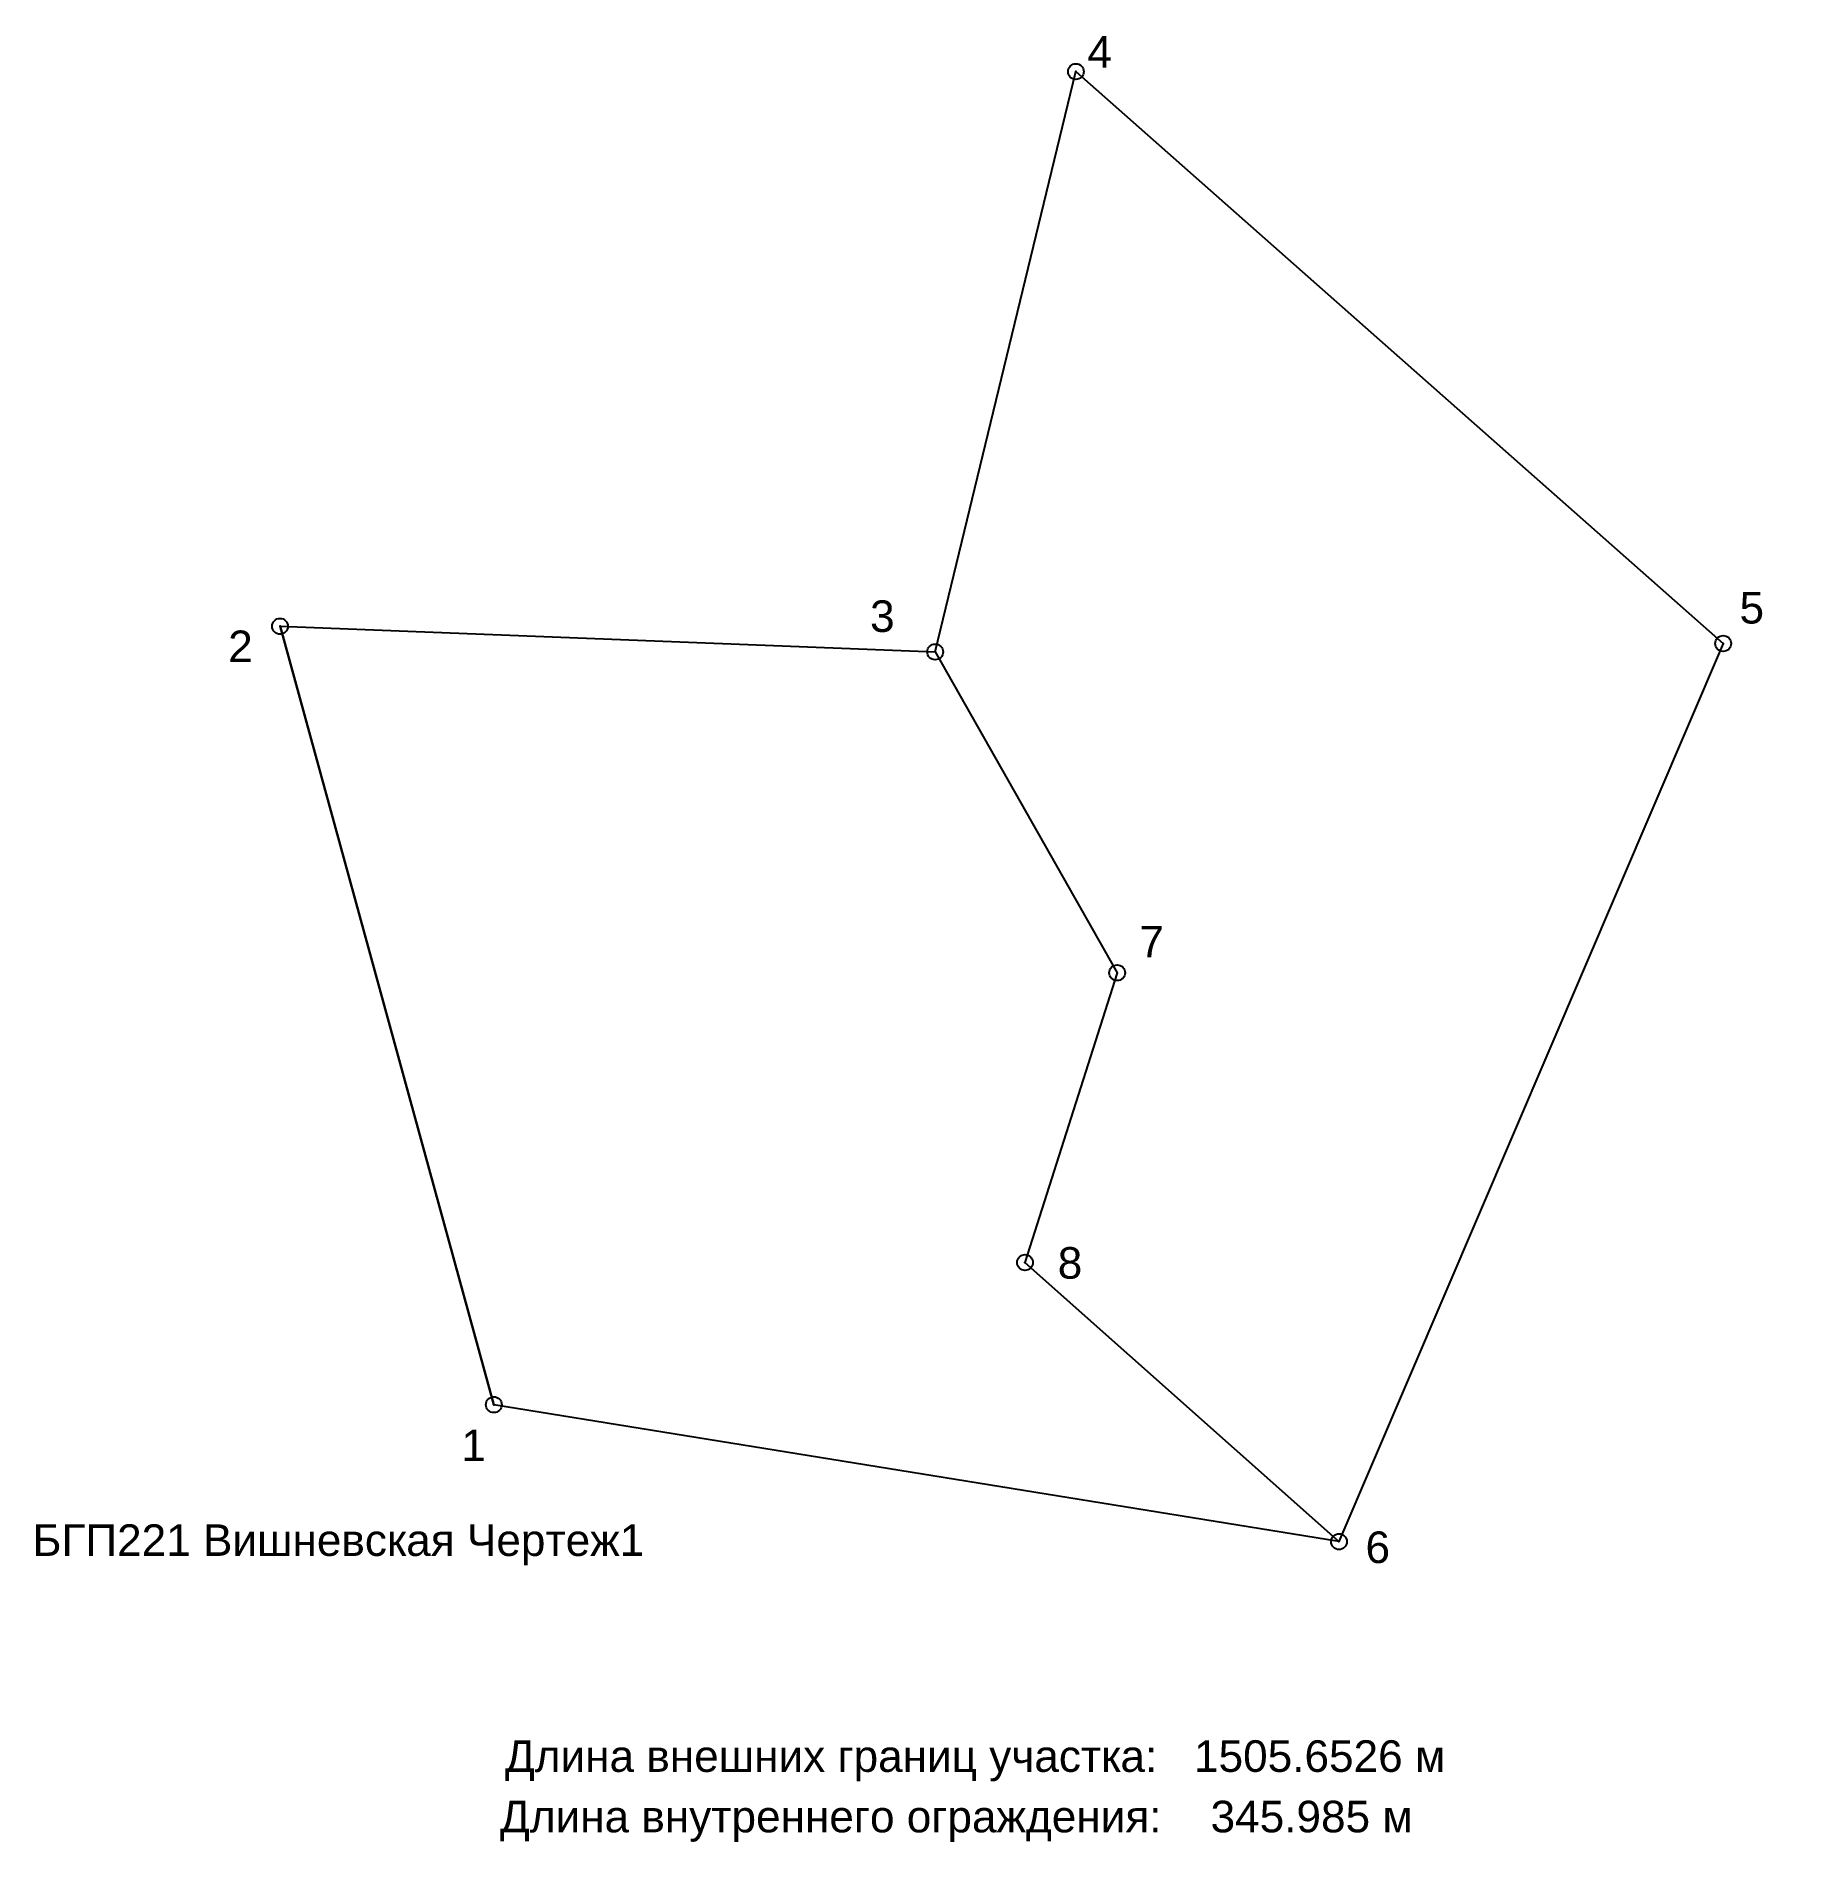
# Model space of a CAD drawing. Header units: millimetres. Extents: x 32 to 587, y 27 to 599.
import ezdxf

# ---------------------------------------------------------------- set-up
doc = ezdxf.new("R2010")
doc.units = ezdxf.units.MM
doc.header["$PDMODE"] = 32
doc.header["$PDSIZE"] = 5
for name, color, linetype in [('ограждение', 7, 'FENCELINE2'), ('участок', 7, 'Continuous'), ('характерные точки', 7, 'Continuous')]:
    doc.layers.add(name, color=color, linetype=linetype)
doc.styles.get("Standard").update_dxf_attribs({"font": 'arial.ttf'})
doc.linetypes.add('FENCELINE2', pattern='A,6.35,-2.54,[132,ltypeshp.shx,S=2.54,R=0,X=-2.54,Y=0],-2.54,25.4', length=36.83)

msp = doc.modelspace()

# ---------------------------------------------------------------- linework, layer by layer
at = {"layer": 'ограждение'}
msp.add_lwpolyline([(316.42, 403.85), (374.03, 302.29), (344.85, 210.57), (444.22, 122.21)], dxfattribs=at)
at = {"layer": 'участок'}
for points in [[(176.73, 165.55), (109.07, 411.97), (316.42, 403.85), (360.97, 587.55), (565.82, 406.52), (444.22, 122.21), (176.73, 165.55)], [(316.42, 403.85), (360.97, 587.55)], [(360.97, 587.55), (565.82, 406.52)], [(109.07, 411.97), (176.73, 165.55)], [(109.07, 411.97), (316.42, 403.85)], [(565.82, 406.52), (444.22, 122.21)], [(444.22, 122.21), (176.73, 165.55)]]:
    msp.add_lwpolyline(points, dxfattribs=at)
for p in [(374.03, 302.29), (344.85, 210.57)]:
    msp.add_point(p, dxfattribs=at)
at = {"layer": 'характерные точки'}
for p in [(360.97, 587.55), (109.07, 411.97), (316.42, 403.85), (565.82, 406.52), (176.73, 165.55), (444.22, 122.21)]:
    msp.add_point(p, dxfattribs=at)

# ---------------------------------------------------------------- texts
at = {"char_height": 10, "attachment_point": 1}
for s, insert, width in [('БГП221 Вишневская Чертеж1', (30.73, 127.69), 196.1201), ('Длина внешних границ участка:   1505.6526 м', (180.24, 59.33), 315.1363), ('Длина внутреннего ограждения:    345.985 м', (178.67, 40.19), 307.6243)]:
    msp.add_mtext(s, dxfattribs=dict(at, insert=insert, width=width))
at = {"layer": 'характерные точки', "char_height": 10, "attachment_point": 1}
for s, width, insert in [('4', 32.9794, (364.59, 598.78)), ('3', 20.6045, (295.82, 420.17)), ('5', 21.978, (571, 422.83)), ('2', 13.8077, (92.66, 410.61)), ('7', 36.3585, (381.09, 317.14)), ('8', 34.8985, (355.21, 215.44)), ('1', 12.2752, (166.45, 157.7)), ('6', 36.8535, (452.62, 125.43))]:
    msp.add_mtext_dynamic_manual_height_columns(s, width=width, gutter_width=12.5, heights=[0], dxfattribs=dict(at, insert=insert))

doc.saveas('drawing.dxf')
